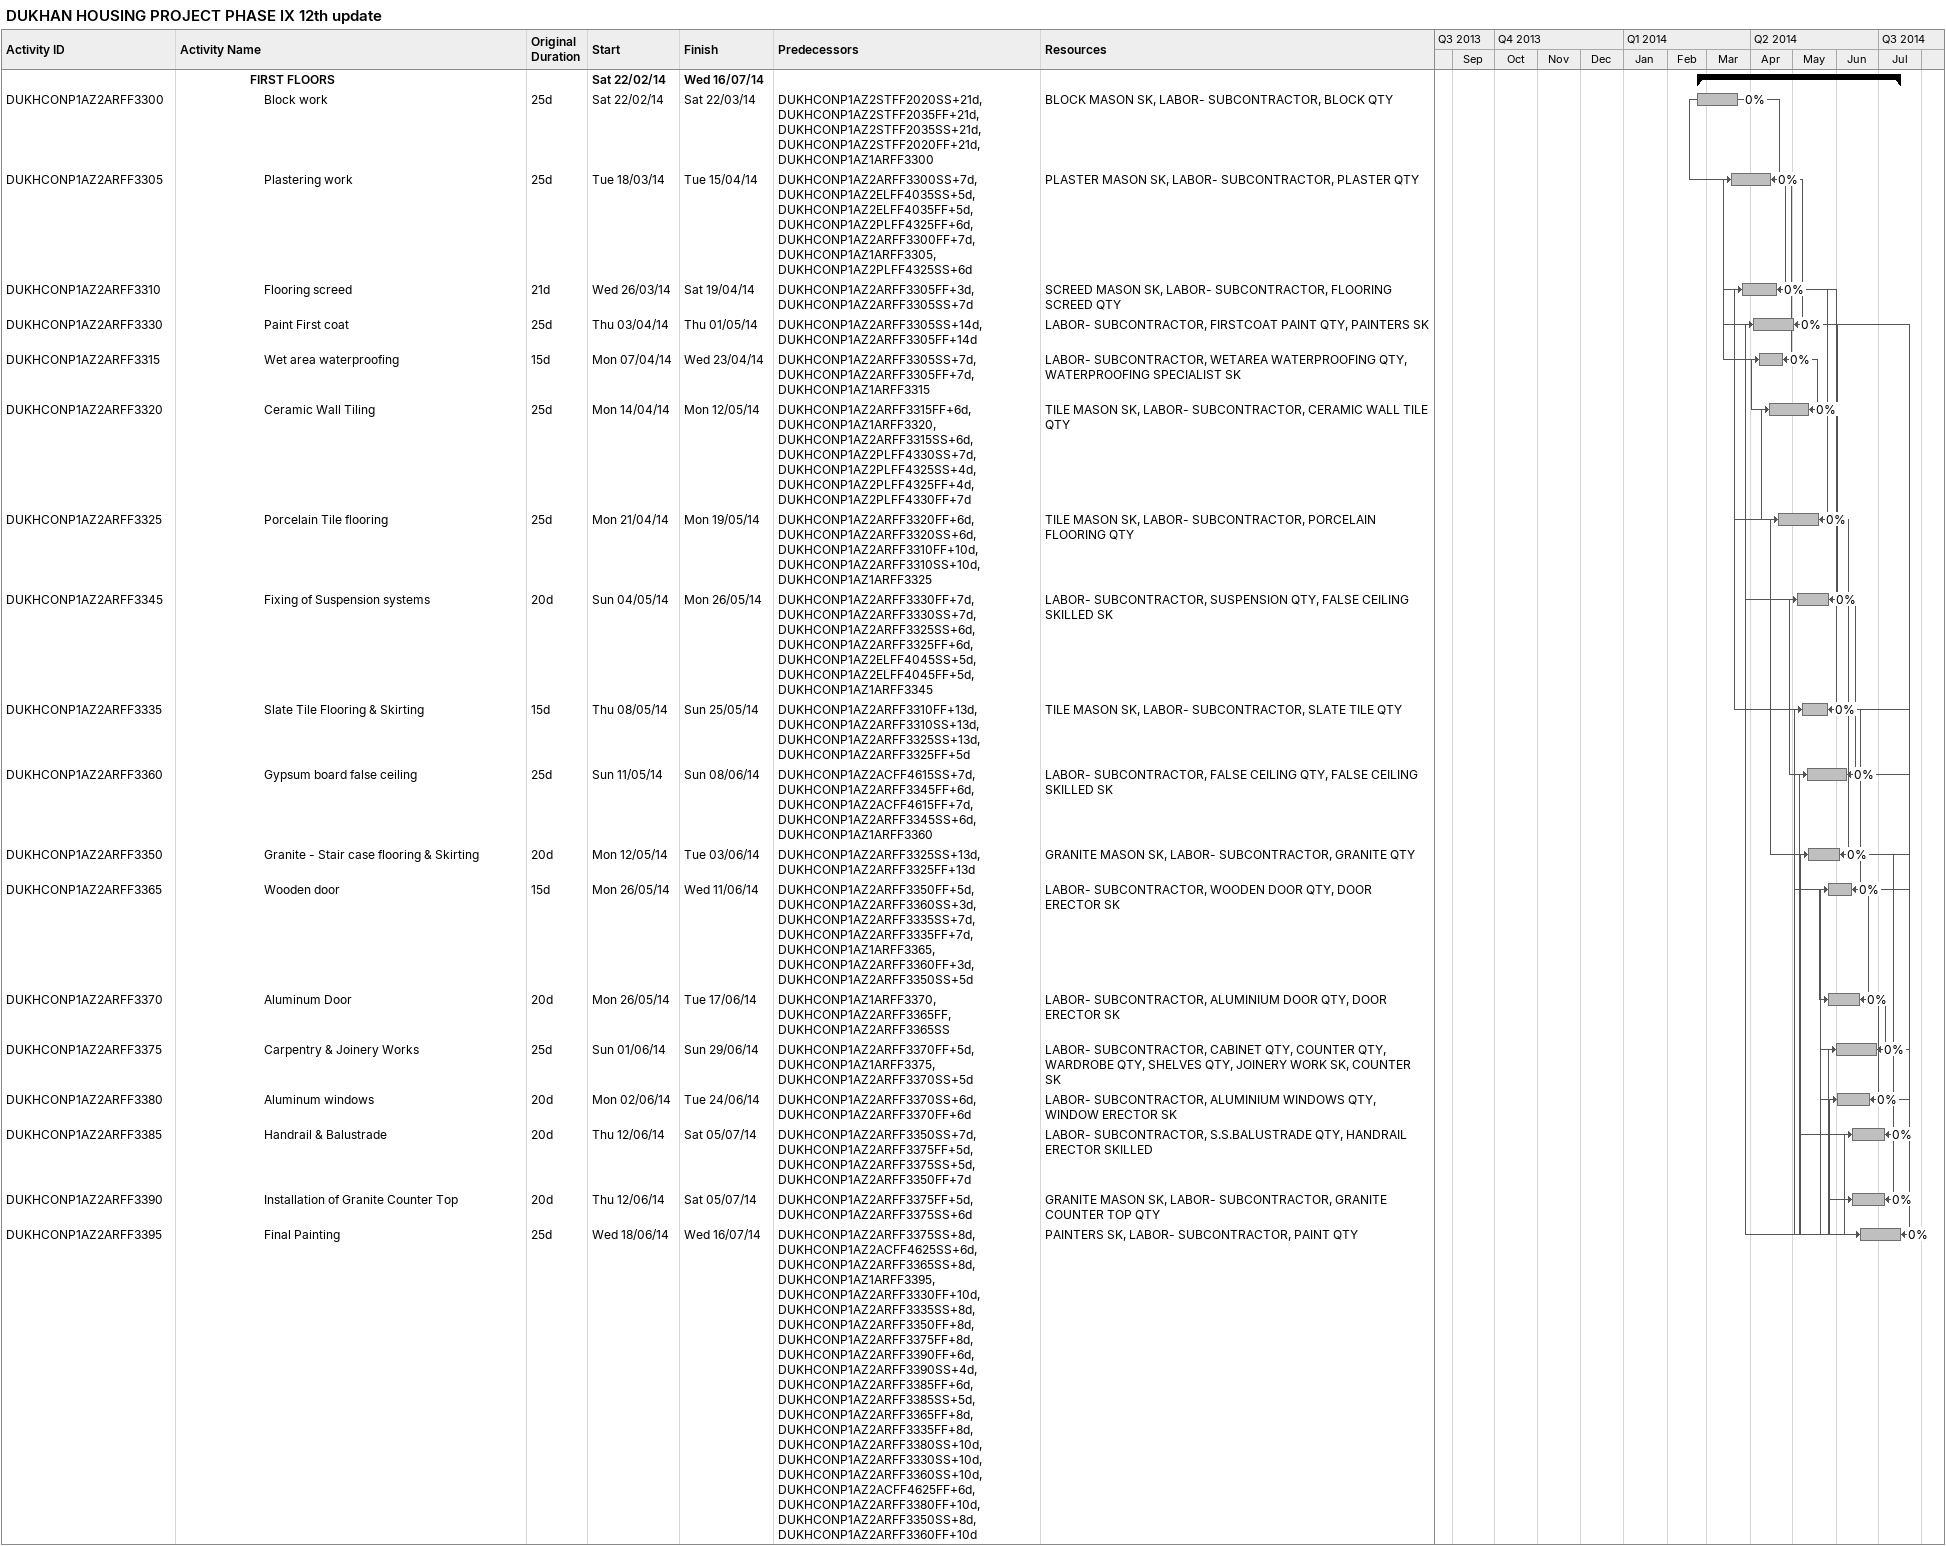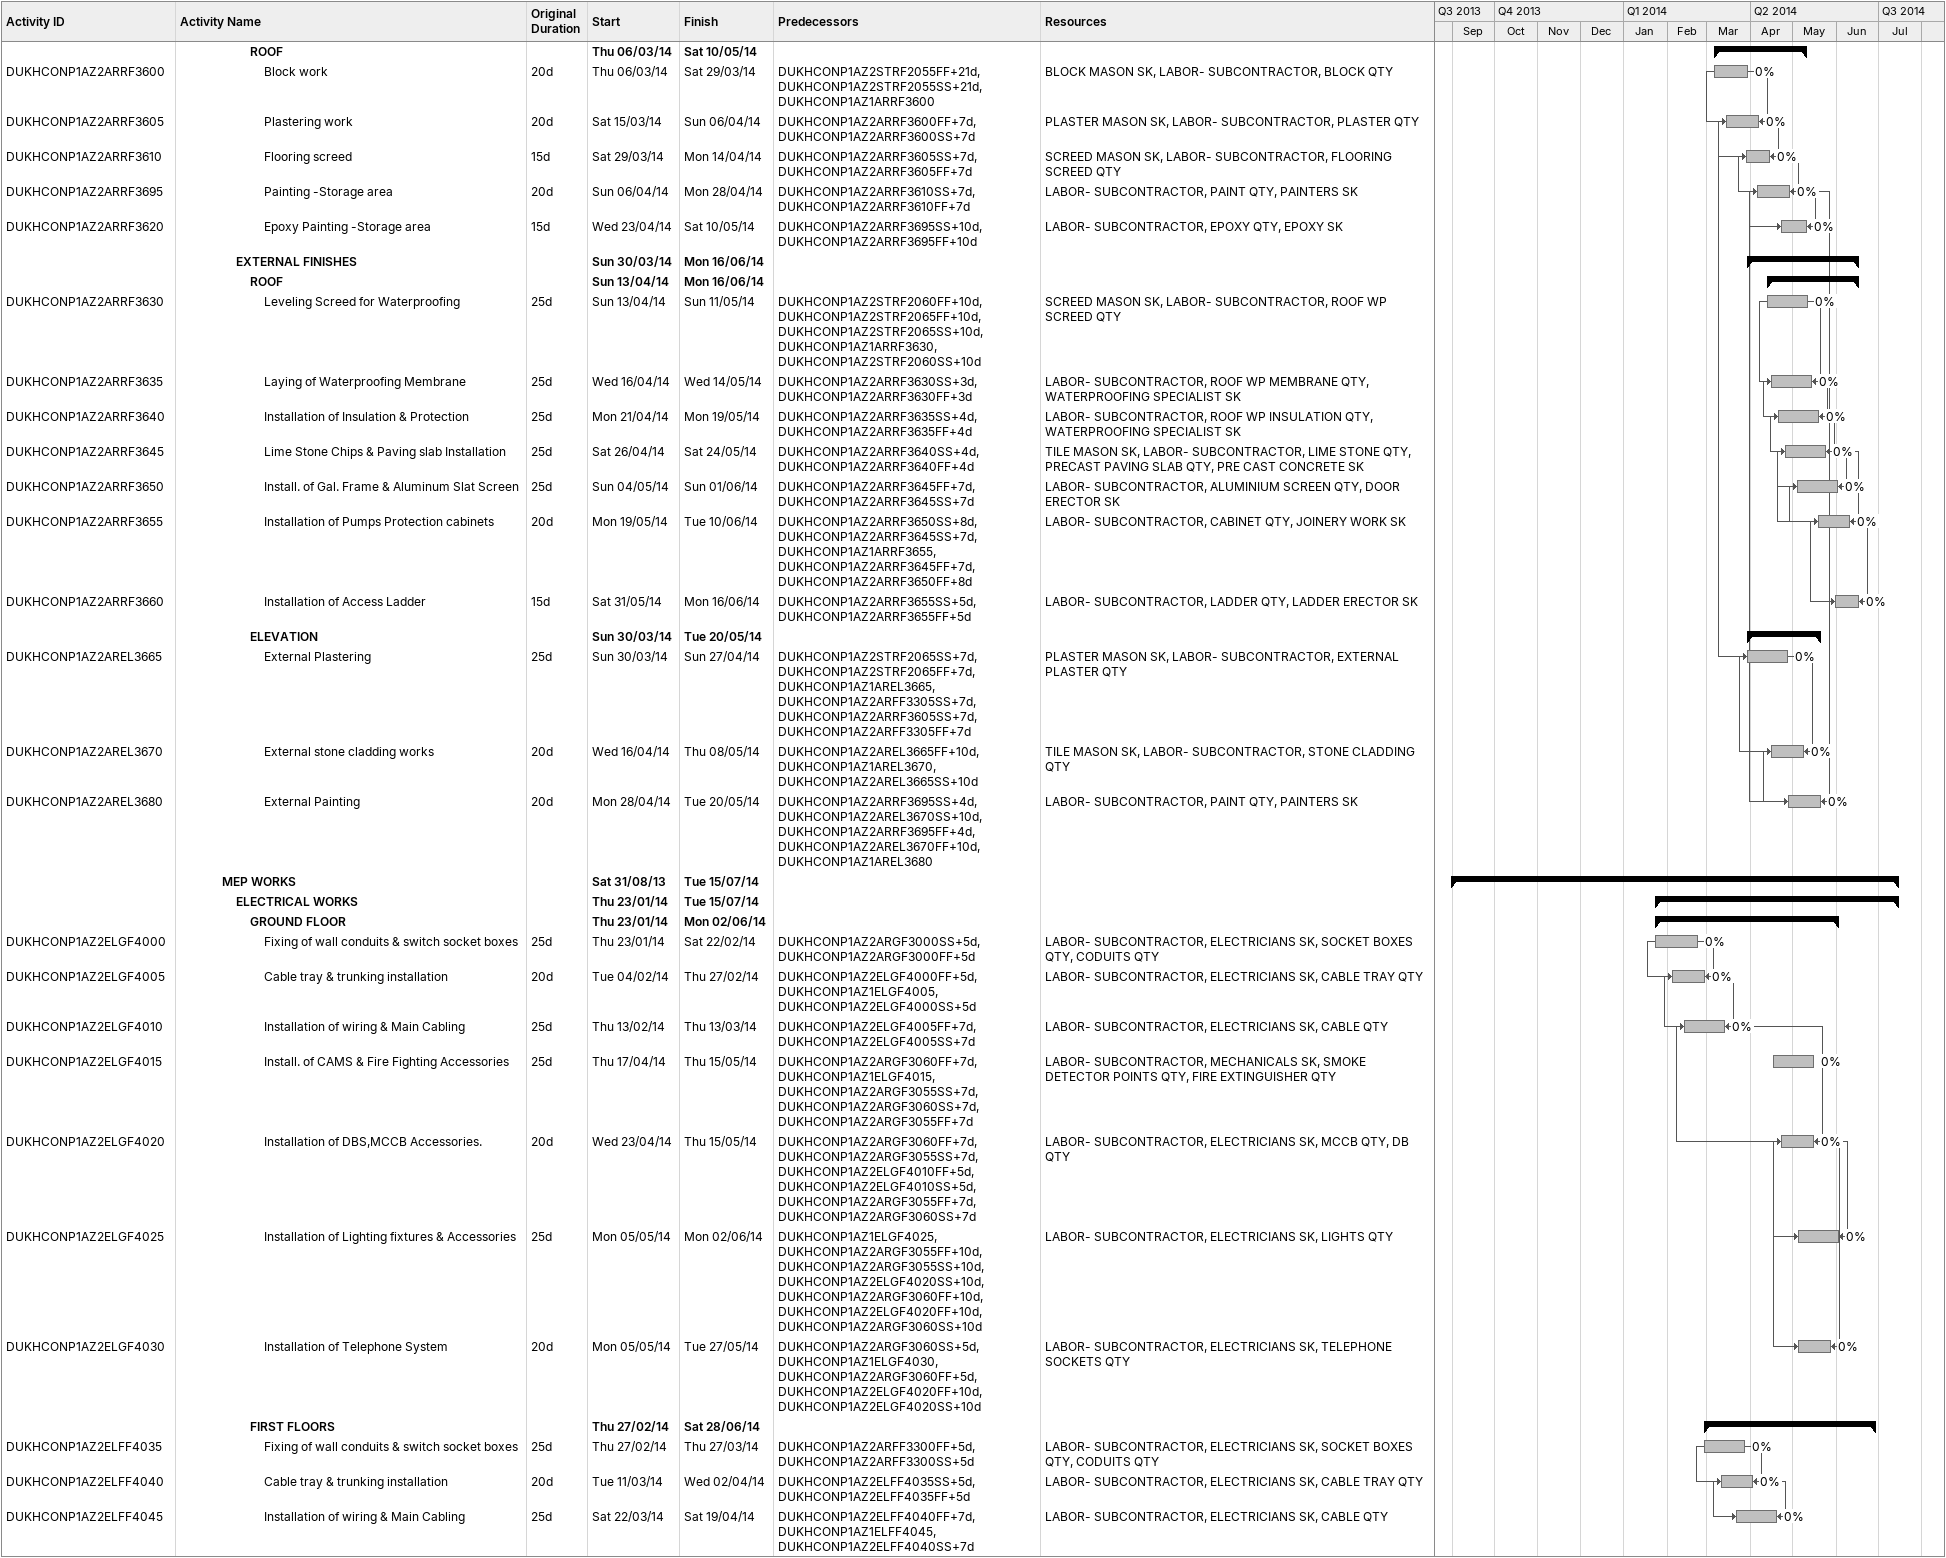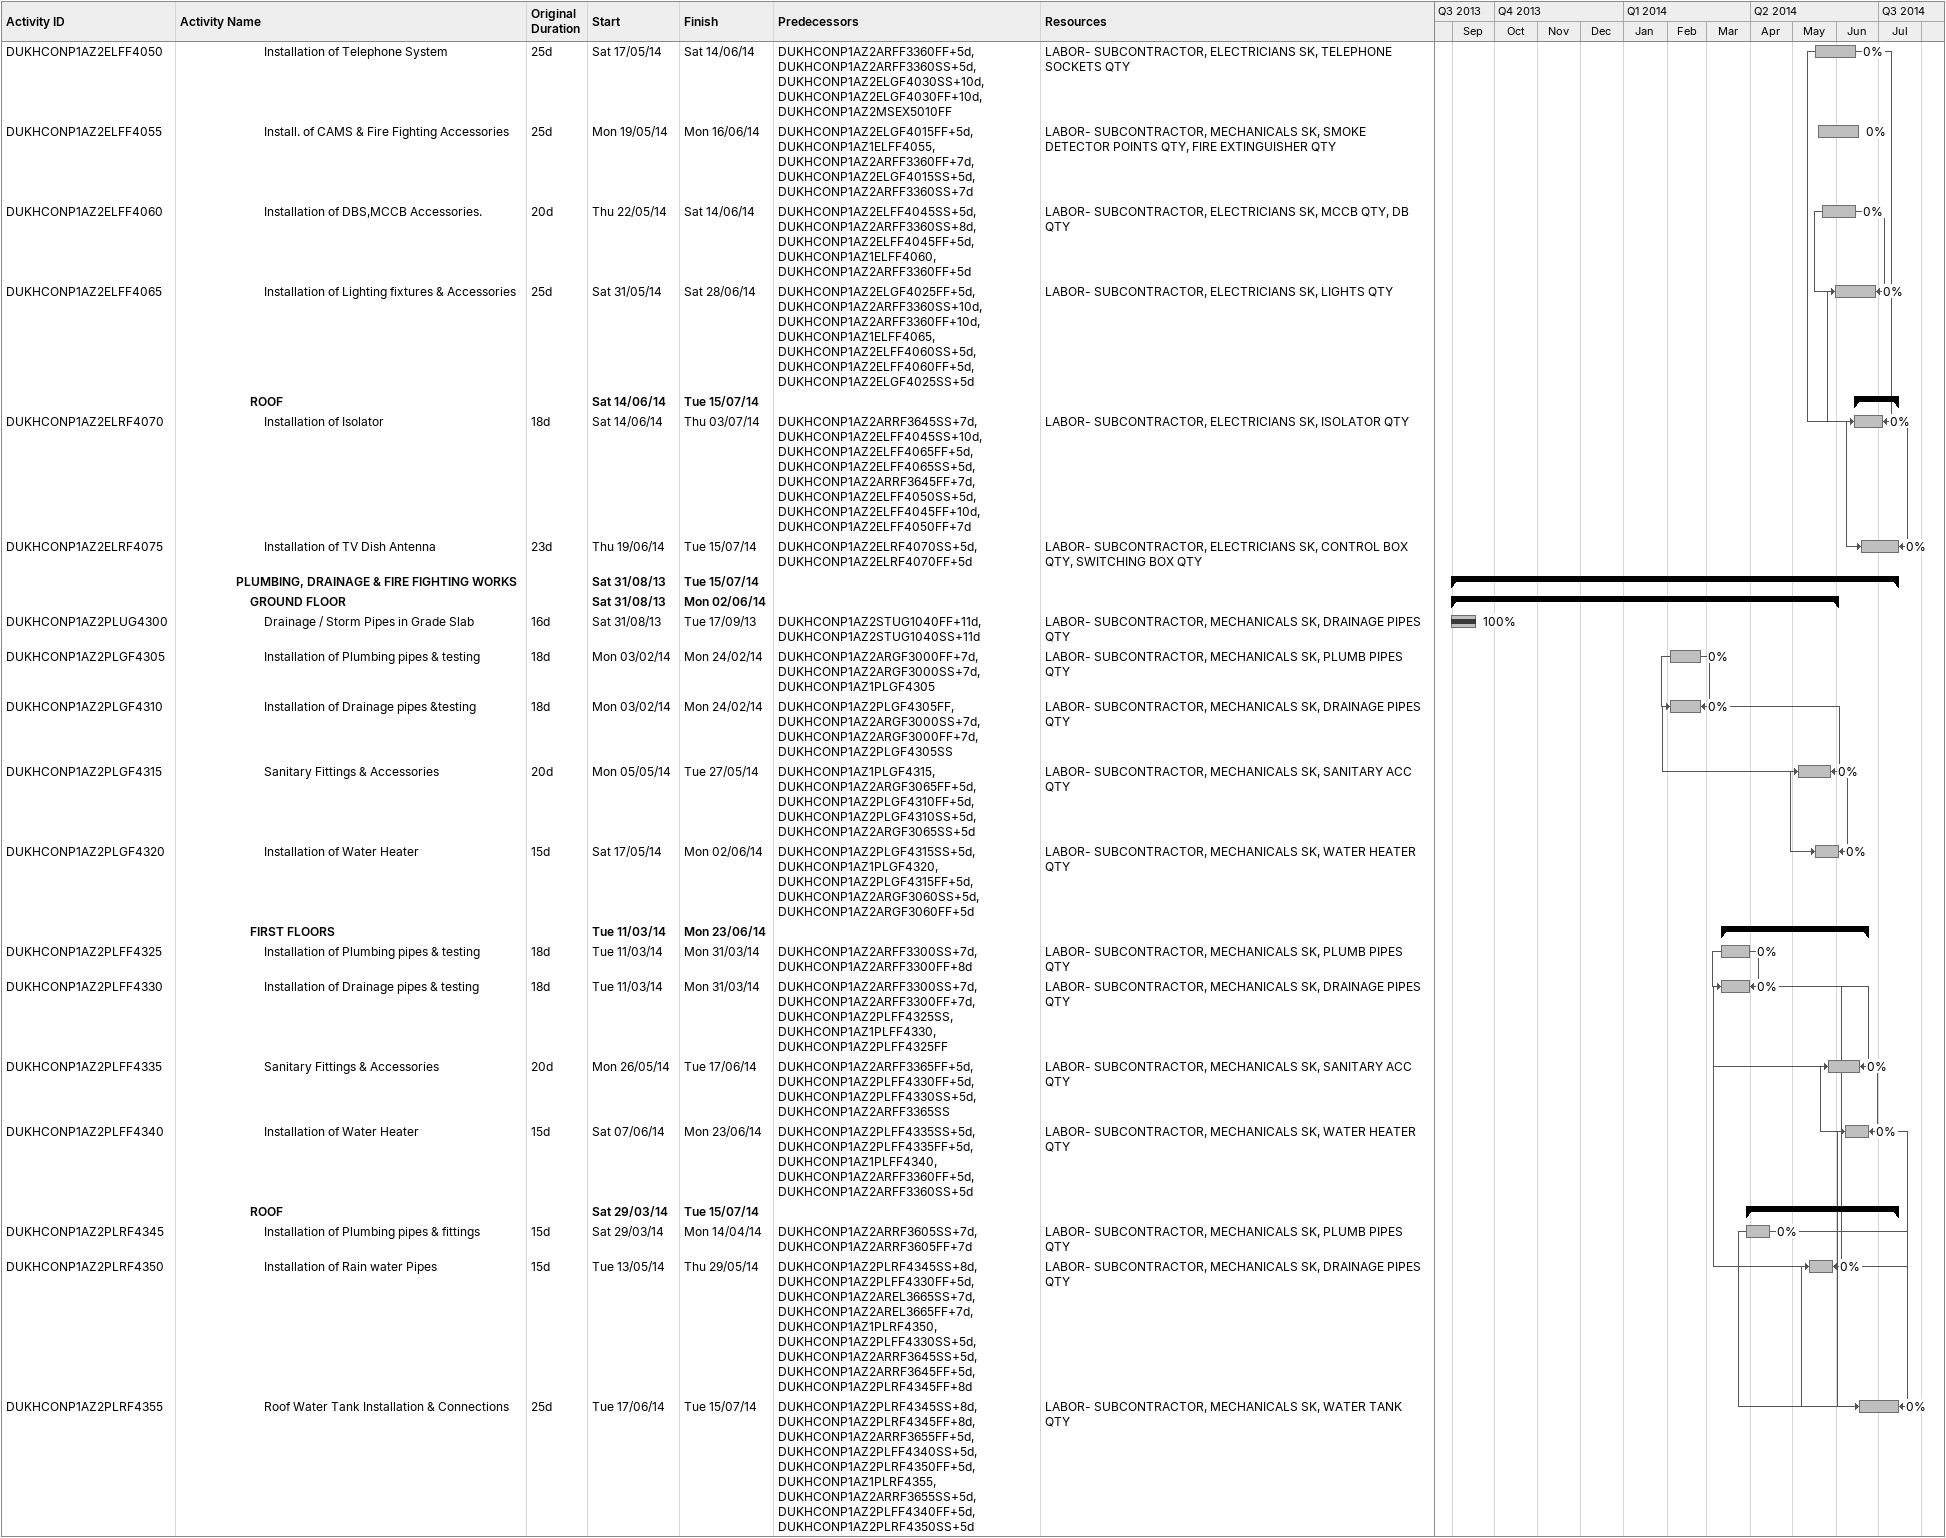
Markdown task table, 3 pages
DUKHAN HOUSING PROJECT PHASE IX 12th update

| ID | Level | Task | Original duration | Start | Finish | Predecessors | Resources | % complete |
|---|---|---|---|---|---|---|---|---|
|  | 6 | **FIRST FLOORS** |  | 2014-02-22 | 2014-07-16 |  |  |  |
| DUKHCONP1AZ2ARFF3300 | 7 | Block work | 25d | 2014-02-22 | 2014-03-22 | DUKHCONP1AZ2STFF2020SS+21d, DUKHCONP1AZ2STFF2035FF+21d, DUKHCONP1AZ2STFF2035SS+21d, DUKHCONP1AZ2STFF2020FF+21d, DUKHCONP1AZ1ARFF3300 | BLOCK MASON SK, LABOR- SUBCONTRACTOR, BLOCK QTY | 0 |
| DUKHCONP1AZ2ARFF3305 | 7 | Plastering work | 25d | 2014-03-18 | 2014-04-15 | DUKHCONP1AZ2ARFF3300SS+7d, DUKHCONP1AZ2ELFF4035SS+5d, DUKHCONP1AZ2ELFF4035FF+5d, DUKHCONP1AZ2PLFF4325FF+6d, DUKHCONP1AZ2ARFF3300FF+7d, DUKHCONP1AZ1ARFF3305, DUKHCONP1AZ2PLFF4325SS+6d | PLASTER MASON SK, LABOR- SUBCONTRACTOR, PLASTER QTY | 0 |
| DUKHCONP1AZ2ARFF3310 | 7 | Flooring screed | 21d | 2014-03-26 | 2014-04-19 | DUKHCONP1AZ2ARFF3305FF+3d, DUKHCONP1AZ2ARFF3305SS+7d | SCREED MASON SK, LABOR- SUBCONTRACTOR, FLOORING SCREED QTY | 0 |
| DUKHCONP1AZ2ARFF3330 | 7 | Paint First coat | 25d | 2014-04-03 | 2014-05-01 | DUKHCONP1AZ2ARFF3305SS+14d, DUKHCONP1AZ2ARFF3305FF+14d | LABOR- SUBCONTRACTOR, FIRSTCOAT PAINT QTY, PAINTERS SK | 0 |
| DUKHCONP1AZ2ARFF3315 | 7 | Wet area waterproofing | 15d | 2014-04-07 | 2014-04-23 | DUKHCONP1AZ2ARFF3305SS+7d, DUKHCONP1AZ2ARFF3305FF+7d, DUKHCONP1AZ1ARFF3315 | LABOR- SUBCONTRACTOR, WETAREA WATERPROOFING QTY, WATERPROOFING SPECIALIST SK | 0 |
| DUKHCONP1AZ2ARFF3320 | 7 | Ceramic Wall Tiling | 25d | 2014-04-14 | 2014-05-12 | DUKHCONP1AZ2ARFF3315FF+6d, DUKHCONP1AZ1ARFF3320, DUKHCONP1AZ2ARFF3315SS+6d, DUKHCONP1AZ2PLFF4330SS+7d, DUKHCONP1AZ2PLFF4325SS+4d, DUKHCONP1AZ2PLFF4325FF+4d, DUKHCONP1AZ2PLFF4330FF+7d | TILE MASON SK, LABOR- SUBCONTRACTOR, CERAMIC WALL TILE QTY | 0 |
| DUKHCONP1AZ2ARFF3325 | 7 | Porcelain Tile flooring | 25d | 2014-04-21 | 2014-05-19 | DUKHCONP1AZ2ARFF3320FF+6d, DUKHCONP1AZ2ARFF3320SS+6d, DUKHCONP1AZ2ARFF3310FF+10d, DUKHCONP1AZ2ARFF3310SS+10d, DUKHCONP1AZ1ARFF3325 | TILE MASON SK, LABOR- SUBCONTRACTOR, PORCELAIN FLOORING QTY | 0 |
| DUKHCONP1AZ2ARFF3345 | 7 | Fixing of Suspension systems | 20d | 2014-05-04 | 2014-05-26 | DUKHCONP1AZ2ARFF3330FF+7d, DUKHCONP1AZ2ARFF3330SS+7d, DUKHCONP1AZ2ARFF3325SS+6d, DUKHCONP1AZ2ARFF3325FF+6d, DUKHCONP1AZ2ELFF4045SS+5d, DUKHCONP1AZ2ELFF4045FF+5d, DUKHCONP1AZ1ARFF3345 | LABOR- SUBCONTRACTOR, SUSPENSION QTY, FALSE CEILING SKILLED SK | 0 |
| DUKHCONP1AZ2ARFF3335 | 7 | Slate Tile Flooring & Skirting | 15d | 2014-05-08 | 2014-05-25 | DUKHCONP1AZ2ARFF3310FF+13d, DUKHCONP1AZ2ARFF3310SS+13d, DUKHCONP1AZ2ARFF3325SS+13d, DUKHCONP1AZ2ARFF3325FF+5d | TILE MASON SK, LABOR- SUBCONTRACTOR, SLATE TILE QTY | 0 |
| DUKHCONP1AZ2ARFF3360 | 7 | Gypsum board false ceiling | 25d | 2014-05-11 | 2014-06-08 | DUKHCONP1AZ2ACFF4615SS+7d, DUKHCONP1AZ2ARFF3345FF+6d, DUKHCONP1AZ2ACFF4615FF+7d, DUKHCONP1AZ2ARFF3345SS+6d, DUKHCONP1AZ1ARFF3360 | LABOR- SUBCONTRACTOR, FALSE CEILING QTY, FALSE CEILING SKILLED SK | 0 |
| DUKHCONP1AZ2ARFF3350 | 7 | Granite - Stair case flooring & Skirting | 20d | 2014-05-12 | 2014-06-03 | DUKHCONP1AZ2ARFF3325SS+13d, DUKHCONP1AZ2ARFF3325FF+13d | GRANITE MASON SK, LABOR- SUBCONTRACTOR, GRANITE QTY | 0 |
| DUKHCONP1AZ2ARFF3365 | 7 | Wooden door | 15d | 2014-05-26 | 2014-06-11 | DUKHCONP1AZ2ARFF3350FF+5d, DUKHCONP1AZ2ARFF3360SS+3d, DUKHCONP1AZ2ARFF3335SS+7d, DUKHCONP1AZ2ARFF3335FF+7d, DUKHCONP1AZ1ARFF3365, DUKHCONP1AZ2ARFF3360FF+3d, DUKHCONP1AZ2ARFF3350SS+5d | LABOR- SUBCONTRACTOR, WOODEN DOOR QTY, DOOR ERECTOR SK | 0 |
| DUKHCONP1AZ2ARFF3370 | 7 | Aluminum Door | 20d | 2014-05-26 | 2014-06-17 | DUKHCONP1AZ1ARFF3370, DUKHCONP1AZ2ARFF3365FF, DUKHCONP1AZ2ARFF3365SS | LABOR- SUBCONTRACTOR, ALUMINIUM DOOR QTY, DOOR ERECTOR SK | 0 |
| DUKHCONP1AZ2ARFF3375 | 7 | Carpentry & Joinery Works | 25d | 2014-06-01 | 2014-06-29 | DUKHCONP1AZ2ARFF3370FF+5d, DUKHCONP1AZ1ARFF3375, DUKHCONP1AZ2ARFF3370SS+5d | LABOR- SUBCONTRACTOR, CABINET QTY, COUNTER QTY, WARDROBE QTY, SHELVES QTY, JOINERY WORK SK, COUNTER SK | 0 |
| DUKHCONP1AZ2ARFF3380 | 7 | Aluminum windows | 20d | 2014-06-02 | 2014-06-24 | DUKHCONP1AZ2ARFF3370SS+6d, DUKHCONP1AZ2ARFF3370FF+6d | LABOR- SUBCONTRACTOR, ALUMINIUM WINDOWS QTY, WINDOW ERECTOR SK | 0 |
| DUKHCONP1AZ2ARFF3385 | 7 | Handrail & Balustrade | 20d | 2014-06-12 | 2014-07-05 | DUKHCONP1AZ2ARFF3350SS+7d, DUKHCONP1AZ2ARFF3375FF+5d, DUKHCONP1AZ2ARFF3375SS+5d, DUKHCONP1AZ2ARFF3350FF+7d | LABOR- SUBCONTRACTOR, S.S.BALUSTRADE QTY, HANDRAIL ERECTOR SKILLED | 0 |
| DUKHCONP1AZ2ARFF3390 | 7 | Installation of Granite Counter Top | 20d | 2014-06-12 | 2014-07-05 | DUKHCONP1AZ2ARFF3375FF+5d, DUKHCONP1AZ2ARFF3375SS+6d | GRANITE MASON SK, LABOR- SUBCONTRACTOR, GRANITE COUNTER TOP QTY | 0 |
| DUKHCONP1AZ2ARFF3395 | 7 | Final Painting | 25d | 2014-06-18 | 2014-07-16 | DUKHCONP1AZ2ARFF3375SS+8d, DUKHCONP1AZ2ACFF4625SS+6d, DUKHCONP1AZ2ARFF3365SS+8d, DUKHCONP1AZ1ARFF3395, DUKHCONP1AZ2ARFF3330FF+10d, DUKHCONP1AZ2ARFF3335SS+8d, DUKHCONP1AZ2ARFF3350FF+8d, DUKHCONP1AZ2ARFF3375FF+8d, DUKHCONP1AZ2ARFF3390FF+6d, DUKHCONP1AZ2ARFF3390SS+4d, DUKHCONP1AZ2ARFF3385FF+6d, DUKHCONP1AZ2ARFF3385SS+5d, DUKHCONP1AZ2ARFF3365FF+8d, DUKHCONP1AZ2ARFF3335FF+8d, DUKHCONP1AZ2ARFF3380SS+10d, DUKHCONP1AZ2ARFF3330SS+10d, DUKHCONP1AZ2ARFF3360SS+10d, DUKHCONP1AZ2ACFF4625FF+6d, DUKHCONP1AZ2ARFF3380FF+10d, DUKHCONP1AZ2ARFF3350SS+8d, DUKHCONP1AZ2ARFF3360FF+10d | PAINTERS SK, LABOR- SUBCONTRACTOR, PAINT QTY | 0 |
|  | 6 | **ROOF** |  | 2014-03-06 | 2014-05-10 |  |  |  |
| DUKHCONP1AZ2ARRF3600 | 7 | Block work | 20d | 2014-03-06 | 2014-03-29 | DUKHCONP1AZ2STRF2055FF+21d, DUKHCONP1AZ2STRF2055SS+21d, DUKHCONP1AZ1ARRF3600 | BLOCK MASON SK, LABOR- SUBCONTRACTOR, BLOCK QTY | 0 |
| DUKHCONP1AZ2ARRF3605 | 7 | Plastering work | 20d | 2014-03-15 | 2014-04-06 | DUKHCONP1AZ2ARRF3600FF+7d, DUKHCONP1AZ2ARRF3600SS+7d | PLASTER MASON SK, LABOR- SUBCONTRACTOR, PLASTER QTY | 0 |
| DUKHCONP1AZ2ARRF3610 | 7 | Flooring screed | 15d | 2014-03-29 | 2014-04-14 | DUKHCONP1AZ2ARRF3605SS+7d, DUKHCONP1AZ2ARRF3605FF+7d | SCREED MASON SK, LABOR- SUBCONTRACTOR, FLOORING SCREED QTY | 0 |
| DUKHCONP1AZ2ARRF3695 | 7 | Painting -Storage area | 20d | 2014-04-06 | 2014-04-28 | DUKHCONP1AZ2ARRF3610SS+7d, DUKHCONP1AZ2ARRF3610FF+7d | LABOR- SUBCONTRACTOR, PAINT QTY, PAINTERS SK | 0 |
| DUKHCONP1AZ2ARRF3620 | 7 | Epoxy Painting -Storage area | 15d | 2014-04-23 | 2014-05-10 | DUKHCONP1AZ2ARRF3695SS+10d, DUKHCONP1AZ2ARRF3695FF+10d | LABOR- SUBCONTRACTOR, EPOXY QTY, EPOXY SK | 0 |
|  | 5 | **EXTERNAL FINISHES** |  | 2014-03-30 | 2014-06-16 |  |  |  |
|  | 6 | **ROOF** |  | 2014-04-13 | 2014-06-16 |  |  |  |
| DUKHCONP1AZ2ARRF3630 | 7 | Leveling Screed for Waterproofing | 25d | 2014-04-13 | 2014-05-11 | DUKHCONP1AZ2STRF2060FF+10d, DUKHCONP1AZ2STRF2065FF+10d, DUKHCONP1AZ2STRF2065SS+10d, DUKHCONP1AZ1ARRF3630, DUKHCONP1AZ2STRF2060SS+10d | SCREED MASON SK, LABOR- SUBCONTRACTOR, ROOF WP SCREED QTY | 0 |
| DUKHCONP1AZ2ARRF3635 | 7 | Laying of Waterproofing Membrane | 25d | 2014-04-16 | 2014-05-14 | DUKHCONP1AZ2ARRF3630SS+3d, DUKHCONP1AZ2ARRF3630FF+3d | LABOR- SUBCONTRACTOR, ROOF WP MEMBRANE QTY, WATERPROOFING SPECIALIST SK | 0 |
| DUKHCONP1AZ2ARRF3640 | 7 | Installation of Insulation & Protection | 25d | 2014-04-21 | 2014-05-19 | DUKHCONP1AZ2ARRF3635SS+4d, DUKHCONP1AZ2ARRF3635FF+4d | LABOR- SUBCONTRACTOR, ROOF WP INSULATION QTY, WATERPROOFING SPECIALIST SK | 0 |
| DUKHCONP1AZ2ARRF3645 | 7 | Lime Stone Chips & Paving slab Installation | 25d | 2014-04-26 | 2014-05-24 | DUKHCONP1AZ2ARRF3640SS+4d, DUKHCONP1AZ2ARRF3640FF+4d | TILE MASON SK, LABOR- SUBCONTRACTOR, LIME STONE QTY, PRECAST PAVING SLAB QTY, PRE CAST CONCRETE SK | 0 |
| DUKHCONP1AZ2ARRF3650 | 7 | Install. of Gal. Frame & Aluminum Slat Screen | 25d | 2014-05-04 | 2014-06-01 | DUKHCONP1AZ2ARRF3645FF+7d, DUKHCONP1AZ2ARRF3645SS+7d | LABOR- SUBCONTRACTOR, ALUMINIUM SCREEN QTY, DOOR ERECTOR SK | 0 |
| DUKHCONP1AZ2ARRF3655 | 7 | Installation of Pumps Protection cabinets | 20d | 2014-05-19 | 2014-06-10 | DUKHCONP1AZ2ARRF3650SS+8d, DUKHCONP1AZ2ARRF3645SS+7d, DUKHCONP1AZ1ARRF3655, DUKHCONP1AZ2ARRF3645FF+7d, DUKHCONP1AZ2ARRF3650FF+8d | LABOR- SUBCONTRACTOR, CABINET QTY, JOINERY WORK SK | 0 |
| DUKHCONP1AZ2ARRF3660 | 7 | Installation of Access Ladder | 15d | 2014-05-31 | 2014-06-16 | DUKHCONP1AZ2ARRF3655SS+5d, DUKHCONP1AZ2ARRF3655FF+5d | LABOR- SUBCONTRACTOR, LADDER QTY, LADDER ERECTOR SK | 0 |
|  | 6 | **ELEVATION** |  | 2014-03-30 | 2014-05-20 |  |  |  |
| DUKHCONP1AZ2AREL3665 | 7 | External Plastering | 25d | 2014-03-30 | 2014-04-27 | DUKHCONP1AZ2STRF2065SS+7d, DUKHCONP1AZ2STRF2065FF+7d, DUKHCONP1AZ1AREL3665, DUKHCONP1AZ2ARFF3305SS+7d, DUKHCONP1AZ2ARRF3605SS+7d, DUKHCONP1AZ2ARFF3305FF+7d | PLASTER MASON SK, LABOR- SUBCONTRACTOR, EXTERNAL PLASTER QTY | 0 |
| DUKHCONP1AZ2AREL3670 | 7 | External stone cladding works | 20d | 2014-04-16 | 2014-05-08 | DUKHCONP1AZ2AREL3665FF+10d, DUKHCONP1AZ1AREL3670, DUKHCONP1AZ2AREL3665SS+10d | TILE MASON SK, LABOR- SUBCONTRACTOR, STONE CLADDING QTY | 0 |
| DUKHCONP1AZ2AREL3680 | 7 | External Painting | 20d | 2014-04-28 | 2014-05-20 | DUKHCONP1AZ2ARRF3695SS+4d, DUKHCONP1AZ2AREL3670SS+10d, DUKHCONP1AZ2ARRF3695FF+4d, DUKHCONP1AZ2AREL3670FF+10d, DUKHCONP1AZ1AREL3680 | LABOR- SUBCONTRACTOR, PAINT QTY, PAINTERS SK | 0 |
|  | 4 | **MEP WORKS** |  | 2013-08-31 | 2014-07-15 |  |  |  |
|  | 5 | **ELECTRICAL WORKS** |  | 2014-01-23 | 2014-07-15 |  |  |  |
|  | 6 | **GROUND FLOOR** |  | 2014-01-23 | 2014-06-02 |  |  |  |
| DUKHCONP1AZ2ELGF4000 | 7 | Fixing of wall conduits & switch socket boxes | 25d | 2014-01-23 | 2014-02-22 | DUKHCONP1AZ2ARGF3000SS+5d, DUKHCONP1AZ2ARGF3000FF+5d | LABOR- SUBCONTRACTOR, ELECTRICIANS SK, SOCKET BOXES QTY, CODUITS QTY | 0 |
| DUKHCONP1AZ2ELGF4005 | 7 | Cable tray & trunking installation | 20d | 2014-02-04 | 2014-02-27 | DUKHCONP1AZ2ELGF4000FF+5d, DUKHCONP1AZ1ELGF4005, DUKHCONP1AZ2ELGF4000SS+5d | LABOR- SUBCONTRACTOR, ELECTRICIANS SK, CABLE TRAY QTY | 0 |
| DUKHCONP1AZ2ELGF4010 | 7 | Installation of wiring & Main Cabling | 25d | 2014-02-13 | 2014-03-13 | DUKHCONP1AZ2ELGF4005FF+7d, DUKHCONP1AZ2ELGF4005SS+7d | LABOR- SUBCONTRACTOR, ELECTRICIANS SK, CABLE QTY | 0 |
| DUKHCONP1AZ2ELGF4015 | 7 | Install. of CAMS & Fire Fighting Accessories | 25d | 2014-04-17 | 2014-05-15 | DUKHCONP1AZ2ARGF3060FF+7d, DUKHCONP1AZ1ELGF4015, DUKHCONP1AZ2ARGF3055SS+7d, DUKHCONP1AZ2ARGF3060SS+7d, DUKHCONP1AZ2ARGF3055FF+7d | LABOR- SUBCONTRACTOR, MECHANICALS SK, SMOKE DETECTOR POINTS QTY, FIRE EXTINGUISHER QTY | 0 |
| DUKHCONP1AZ2ELGF4020 | 7 | Installation of DBS,MCCB Accessories. | 20d | 2014-04-23 | 2014-05-15 | DUKHCONP1AZ2ARGF3060FF+7d, DUKHCONP1AZ2ARGF3055SS+7d, DUKHCONP1AZ2ELGF4010FF+5d, DUKHCONP1AZ2ELGF4010SS+5d, DUKHCONP1AZ2ARGF3055FF+7d, DUKHCONP1AZ2ARGF3060SS+7d | LABOR- SUBCONTRACTOR, ELECTRICIANS SK, MCCB QTY, DB QTY | 0 |
| DUKHCONP1AZ2ELGF4025 | 7 | Installation of Lighting fixtures & Accessories | 25d | 2014-05-05 | 2014-06-02 | DUKHCONP1AZ1ELGF4025, DUKHCONP1AZ2ARGF3055FF+10d, DUKHCONP1AZ2ARGF3055SS+10d, DUKHCONP1AZ2ELGF4020SS+10d, DUKHCONP1AZ2ARGF3060FF+10d, DUKHCONP1AZ2ELGF4020FF+10d, DUKHCONP1AZ2ARGF3060SS+10d | LABOR- SUBCONTRACTOR, ELECTRICIANS SK, LIGHTS QTY | 0 |
| DUKHCONP1AZ2ELGF4030 | 7 | Installation of Telephone System | 20d | 2014-05-05 | 2014-05-27 | DUKHCONP1AZ2ARGF3060SS+5d, DUKHCONP1AZ1ELGF4030, DUKHCONP1AZ2ARGF3060FF+5d, DUKHCONP1AZ2ELGF4020FF+10d, DUKHCONP1AZ2ELGF4020SS+10d | LABOR- SUBCONTRACTOR, ELECTRICIANS SK, TELEPHONE SOCKETS QTY | 0 |
|  | 6 | **FIRST FLOORS** |  | 2014-02-27 | 2014-06-28 |  |  |  |
| DUKHCONP1AZ2ELFF4035 | 7 | Fixing of wall conduits & switch socket boxes | 25d | 2014-02-27 | 2014-03-27 | DUKHCONP1AZ2ARFF3300FF+5d, DUKHCONP1AZ2ARFF3300SS+5d | LABOR- SUBCONTRACTOR, ELECTRICIANS SK, SOCKET BOXES QTY, CODUITS QTY | 0 |
| DUKHCONP1AZ2ELFF4040 | 7 | Cable tray & trunking installation | 20d | 2014-03-11 | 2014-04-02 | DUKHCONP1AZ2ELFF4035SS+5d, DUKHCONP1AZ2ELFF4035FF+5d | LABOR- SUBCONTRACTOR, ELECTRICIANS SK, CABLE TRAY QTY | 0 |
| DUKHCONP1AZ2ELFF4045 | 7 | Installation of wiring & Main Cabling | 25d | 2014-03-22 | 2014-04-19 | DUKHCONP1AZ2ELFF4040FF+7d, DUKHCONP1AZ1ELFF4045, DUKHCONP1AZ2ELFF4040SS+7d | LABOR- SUBCONTRACTOR, ELECTRICIANS SK, CABLE QTY | 0 |
| DUKHCONP1AZ2ELFF4050 | 7 | Installation of Telephone System | 25d | 2014-05-17 | 2014-06-14 | DUKHCONP1AZ2ARFF3360FF+5d, DUKHCONP1AZ2ARFF3360SS+5d, DUKHCONP1AZ2ELGF4030SS+10d, DUKHCONP1AZ2ELGF4030FF+10d, DUKHCONP1AZ2MSEX5010FF | LABOR- SUBCONTRACTOR, ELECTRICIANS SK, TELEPHONE SOCKETS QTY | 0 |
| DUKHCONP1AZ2ELFF4055 | 7 | Install. of CAMS & Fire Fighting Accessories | 25d | 2014-05-19 | 2014-06-16 | DUKHCONP1AZ2ELGF4015FF+5d, DUKHCONP1AZ1ELFF4055, DUKHCONP1AZ2ARFF3360FF+7d, DUKHCONP1AZ2ELGF4015SS+5d, DUKHCONP1AZ2ARFF3360SS+7d | LABOR- SUBCONTRACTOR, MECHANICALS SK, SMOKE DETECTOR POINTS QTY, FIRE EXTINGUISHER QTY | 0 |
| DUKHCONP1AZ2ELFF4060 | 7 | Installation of DBS,MCCB Accessories. | 20d | 2014-05-22 | 2014-06-14 | DUKHCONP1AZ2ELFF4045SS+5d, DUKHCONP1AZ2ARFF3360SS+8d, DUKHCONP1AZ2ELFF4045FF+5d, DUKHCONP1AZ1ELFF4060, DUKHCONP1AZ2ARFF3360FF+5d | LABOR- SUBCONTRACTOR, ELECTRICIANS SK, MCCB QTY, DB QTY | 0 |
| DUKHCONP1AZ2ELFF4065 | 7 | Installation of Lighting fixtures & Accessories | 25d | 2014-05-31 | 2014-06-28 | DUKHCONP1AZ2ELGF4025FF+5d, DUKHCONP1AZ2ARFF3360SS+10d, DUKHCONP1AZ2ARFF3360FF+10d, DUKHCONP1AZ1ELFF4065, DUKHCONP1AZ2ELFF4060SS+5d, DUKHCONP1AZ2ELFF4060FF+5d, DUKHCONP1AZ2ELGF4025SS+5d | LABOR- SUBCONTRACTOR, ELECTRICIANS SK, LIGHTS QTY | 0 |
|  | 6 | **ROOF** |  | 2014-06-14 | 2014-07-15 |  |  |  |
| DUKHCONP1AZ2ELRF4070 | 7 | Installation of Isolator | 18d | 2014-06-14 | 2014-07-03 | DUKHCONP1AZ2ARRF3645SS+7d, DUKHCONP1AZ2ELFF4045SS+10d, DUKHCONP1AZ2ELFF4065FF+5d, DUKHCONP1AZ2ELFF4065SS+5d, DUKHCONP1AZ2ARRF3645FF+7d, DUKHCONP1AZ2ELFF4050SS+5d, DUKHCONP1AZ2ELFF4045FF+10d, DUKHCONP1AZ2ELFF4050FF+7d | LABOR- SUBCONTRACTOR, ELECTRICIANS SK, ISOLATOR QTY | 0 |
| DUKHCONP1AZ2ELRF4075 | 7 | Installation of TV Dish Antenna | 23d | 2014-06-19 | 2014-07-15 | DUKHCONP1AZ2ELRF4070SS+5d, DUKHCONP1AZ2ELRF4070FF+5d | LABOR- SUBCONTRACTOR, ELECTRICIANS SK, CONTROL BOX QTY, SWITCHING BOX QTY | 0 |
|  | 5 | **PLUMBING, DRAINAGE & FIRE FIGHTING WORKS** |  | 2013-08-31 | 2014-07-15 |  |  |  |
|  | 6 | **GROUND FLOOR** |  | 2013-08-31 | 2014-06-02 |  |  |  |
| DUKHCONP1AZ2PLUG4300 | 7 | Drainage / Storm Pipes in Grade Slab | 16d | 2013-08-31 | 2013-09-17 | DUKHCONP1AZ2STUG1040FF+11d, DUKHCONP1AZ2STUG1040SS+11d | LABOR- SUBCONTRACTOR, MECHANICALS SK, DRAINAGE PIPES QTY | 100 |
| DUKHCONP1AZ2PLGF4305 | 7 | Installation of Plumbing pipes & testing | 18d | 2014-02-03 | 2014-02-24 | DUKHCONP1AZ2ARGF3000FF+7d, DUKHCONP1AZ2ARGF3000SS+7d, DUKHCONP1AZ1PLGF4305 | LABOR- SUBCONTRACTOR, MECHANICALS SK, PLUMB PIPES QTY | 0 |
| DUKHCONP1AZ2PLGF4310 | 7 | Installation of Drainage pipes &testing | 18d | 2014-02-03 | 2014-02-24 | DUKHCONP1AZ2PLGF4305FF, DUKHCONP1AZ2ARGF3000SS+7d, DUKHCONP1AZ2ARGF3000FF+7d, DUKHCONP1AZ2PLGF4305SS | LABOR- SUBCONTRACTOR, MECHANICALS SK, DRAINAGE PIPES QTY | 0 |
| DUKHCONP1AZ2PLGF4315 | 7 | Sanitary Fittings & Accessories | 20d | 2014-05-05 | 2014-05-27 | DUKHCONP1AZ1PLGF4315, DUKHCONP1AZ2ARGF3065FF+5d, DUKHCONP1AZ2PLGF4310FF+5d, DUKHCONP1AZ2PLGF4310SS+5d, DUKHCONP1AZ2ARGF3065SS+5d | LABOR- SUBCONTRACTOR, MECHANICALS SK, SANITARY ACC QTY | 0 |
| DUKHCONP1AZ2PLGF4320 | 7 | Installation of Water Heater | 15d | 2014-05-17 | 2014-06-02 | DUKHCONP1AZ2PLGF4315SS+5d, DUKHCONP1AZ1PLGF4320, DUKHCONP1AZ2PLGF4315FF+5d, DUKHCONP1AZ2ARGF3060SS+5d, DUKHCONP1AZ2ARGF3060FF+5d | LABOR- SUBCONTRACTOR, MECHANICALS SK, WATER HEATER QTY | 0 |
|  | 6 | **FIRST FLOORS** |  | 2014-03-11 | 2014-06-23 |  |  |  |
| DUKHCONP1AZ2PLFF4325 | 7 | Installation of Plumbing pipes & testing | 18d | 2014-03-11 | 2014-03-31 | DUKHCONP1AZ2ARFF3300SS+7d, DUKHCONP1AZ2ARFF3300FF+8d | LABOR- SUBCONTRACTOR, MECHANICALS SK, PLUMB PIPES QTY | 0 |
| DUKHCONP1AZ2PLFF4330 | 7 | Installation of Drainage pipes & testing | 18d | 2014-03-11 | 2014-03-31 | DUKHCONP1AZ2ARFF3300SS+7d, DUKHCONP1AZ2ARFF3300FF+7d, DUKHCONP1AZ2PLFF4325SS, DUKHCONP1AZ1PLFF4330, DUKHCONP1AZ2PLFF4325FF | LABOR- SUBCONTRACTOR, MECHANICALS SK, DRAINAGE PIPES QTY | 0 |
| DUKHCONP1AZ2PLFF4335 | 7 | Sanitary Fittings & Accessories | 20d | 2014-05-26 | 2014-06-17 | DUKHCONP1AZ2ARFF3365FF+5d, DUKHCONP1AZ2PLFF4330FF+5d, DUKHCONP1AZ2PLFF4330SS+5d, DUKHCONP1AZ2ARFF3365SS | LABOR- SUBCONTRACTOR, MECHANICALS SK, SANITARY ACC QTY | 0 |
| DUKHCONP1AZ2PLFF4340 | 7 | Installation of Water Heater | 15d | 2014-06-07 | 2014-06-23 | DUKHCONP1AZ2PLFF4335SS+5d, DUKHCONP1AZ2PLFF4335FF+5d, DUKHCONP1AZ1PLFF4340, DUKHCONP1AZ2ARFF3360FF+5d, DUKHCONP1AZ2ARFF3360SS+5d | LABOR- SUBCONTRACTOR, MECHANICALS SK, WATER HEATER QTY | 0 |
|  | 6 | **ROOF** |  | 2014-03-29 | 2014-07-15 |  |  |  |
| DUKHCONP1AZ2PLRF4345 | 7 | Installation of Plumbing pipes & fittings | 15d | 2014-03-29 | 2014-04-14 | DUKHCONP1AZ2ARRF3605SS+7d, DUKHCONP1AZ2ARRF3605FF+7d | LABOR- SUBCONTRACTOR, MECHANICALS SK, PLUMB PIPES QTY | 0 |
| DUKHCONP1AZ2PLRF4350 | 7 | Installation of Rain water Pipes | 15d | 2014-05-13 | 2014-05-29 | DUKHCONP1AZ2PLRF4345SS+8d, DUKHCONP1AZ2PLFF4330FF+5d, DUKHCONP1AZ2AREL3665SS+7d, DUKHCONP1AZ2AREL3665FF+7d, DUKHCONP1AZ1PLRF4350, DUKHCONP1AZ2PLFF4330SS+5d, DUKHCONP1AZ2ARRF3645SS+5d, DUKHCONP1AZ2ARRF3645FF+5d, DUKHCONP1AZ2PLRF4345FF+8d | LABOR- SUBCONTRACTOR, MECHANICALS SK, DRAINAGE PIPES QTY | 0 |
| DUKHCONP1AZ2PLRF4355 | 7 | Roof Water Tank Installation & Connections | 25d | 2014-06-17 | 2014-07-15 | DUKHCONP1AZ2PLRF4345SS+8d, DUKHCONP1AZ2PLRF4345FF+8d, DUKHCONP1AZ2ARRF3655FF+5d, DUKHCONP1AZ2PLFF4340SS+5d, DUKHCONP1AZ2PLRF4350FF+5d, DUKHCONP1AZ1PLRF4355, DUKHCONP1AZ2ARRF3655SS+5d, DUKHCONP1AZ2PLFF4340FF+5d, DUKHCONP1AZ2PLRF4350SS+5d | LABOR- SUBCONTRACTOR, MECHANICALS SK, WATER TANK QTY | 0 |
